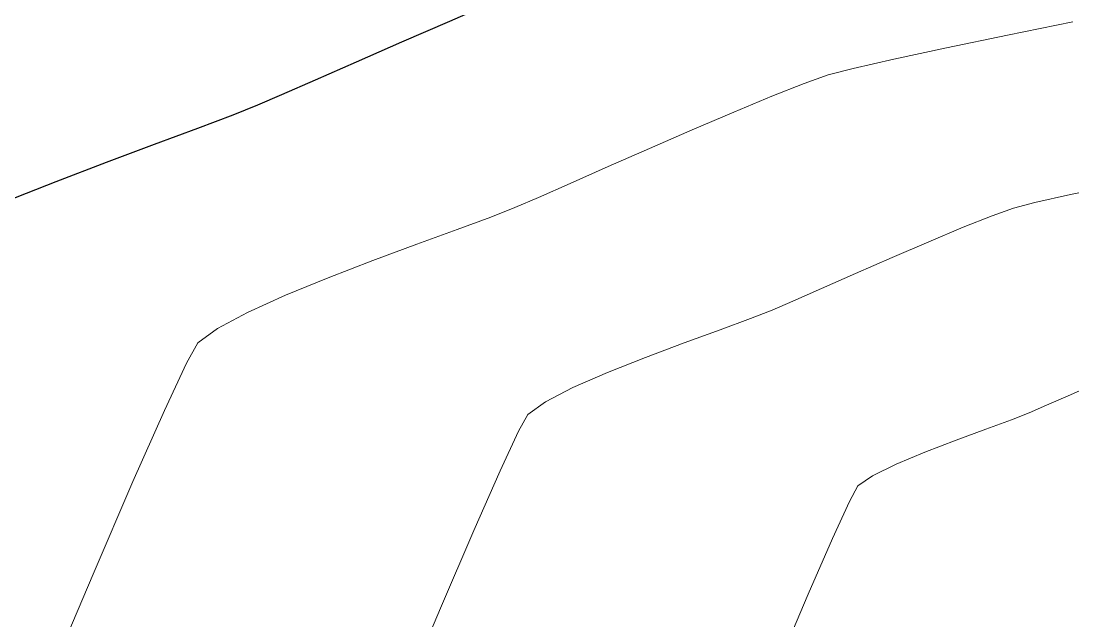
# Model space of a CAD drawing. Header units: millimetres. Extents: x 736950 to 740938, y 8500595 to 8502163.
# Drawn here: x 738120.01 to 738147.54, y 8501344.16 to 8501359.87 of the extents above; entities that cross this region are included whole.
import ezdxf

# ---------------------------------------------------------------- set-up
doc = ezdxf.new("R2010")
doc.units = ezdxf.units.MM
for name, color, linetype, lineweight in [('CONT-MJR', 80, 'Continuous', 30), ('CONT-MNR', 96, 'Continuous', 15), ('pista', 251, 'Continuous', 5)]:
    doc.layers.add(name, color=color, linetype=linetype, lineweight=lineweight)

msp = doc.modelspace()

# ---------------------------------------------------------------- hatches: boundary and pattern name
at = {"layer": 'pista'}
h = msp.add_hatch(dxfattribs=at)
h.set_pattern_fill('HONEY', color=256, scale=3, angle=9.94991650582834, style=0)
h.set_pattern_definition([(9.94991650582834, (1479841.21072825, -18.49207214638591), (0.4979252195647159, 0.4170677100899267), [0.375, -0.75]), (129.9499165058283, (1479841.21072825, -18.49207214638591), (-0.6101538418184378, 0.222682034283025), [0.3749999999999999, -0.7499999999999998]), (69.94991650582834, (1479841.21072825, -18.49207214638591), (-0.112228622253722, 0.6397497443729518), [-0.75, 0.375])])
h.paths.add_polyline_path([(737744.7999806425, 8501250.923935566), (737743.4751223363, 8501250.754223157), (737756.465848178, 8501242.026572531), (737763.5739612179, 8501242.006896213), (737770.002546867, 8501243.455222024), (737769.8468594846, 8501244.342704736), (737763.4750639071, 8501242.907173423), (737756.7405500773, 8501242.925815564)])
h.paths.add_polyline_path([(737794.2809870465, 8501256.017245878), (737809.7820272583, 8501263.709828075), (737823.391616501, 8501273.483615467), (737837.0791595323, 8501280.557800073), (737851.5530432165, 8501285.77819753), (737870.8510758049, 8501293.050216693, -0.9976846880626209), (737871.0089264096, 8501292.63424804), (737865.2748787645, 8501289.581801567, 0.7845063948290762), (737866.1540430214, 8501286.121818589), (737883.2588851704, 8501291.348365877), (737897.4188924351, 8501296.516943583), (737903.2981396064, 8501301.44146652, -0.5512150924587264), (737904.1219025984, 8501301.177325813), (737906.855912117, 8501297.98174819, 0.5618964424650519), (737910.2738656431, 8501298.536066804), (737914.22079628, 8501308.558674501), (737925.6412323939, 8501300.72656757, 0.340189525830376), (737928.7023693406, 8501300.894137181), (737936.9171069289, 8501306.117412793, -0.358727273887905), (737938.1716059428, 8501305.962964654), (737943.1732157968, 8501301.051021611, 0.3417074120720416), (737946.0555081918, 8501300.709858142), (737955.8779356404, 8501307.072689936), (737971.8320576148, 8501314.464803053), (737988.5677626224, 8501323.411181662), (738023.1375471824, 8501336.282937778), (738044.4246208373, 8501357.728329657), (738061.4456776979, 8501362.208386911), (738078.9085143938, 8501363.070318012), (738112.0997810266, 8501372.051506756), (738118.6561313582, 8501373.365123207), (738128.3493353954, 8501376.976906104), (738155.2251721952, 8501366.826195797), (738176.6167526407, 8501363.543890122), (738193.8053773039, 8501353.328603027), (738204.7313956148, 8501340.877429372), (738207.705198212, 8501335.751671141), (738214.35685511, 8501331.742925933), (738229.9282901662, 8501313.374534177), (738233.5603594936, 8501308.186787868), (738234.53883727, 8501308.358438132), (738230.6417003467, 8501313.924784988), (738214.9478837823, 8501332.43754055), (738208.3676942562, 8501336.403214611), (738205.4657963786, 8501341.405035153), (738194.387784551, 8501354.029418997), (738176.9261677533, 8501364.406946706), (738155.4549153853, 8501367.70147717), (738128.3514754312, 8501377.93815071), (738118.4090486554, 8501374.233504975), (738111.8936108743, 8501372.928085677), (738078.7671659255, 8501363.964436961), (738061.3074614278, 8501363.102660457), (738043.958527311, 8501358.536303693), (738022.6381405202, 8501337.057350922), (737988.196920163, 8501324.233464561), (737971.4304040315, 8501315.270615296), (737955.4419368334, 8501307.862588815), (737945.5806043665, 8501301.47455489, -0.3391433520832071), (737943.8038299843, 8501301.693147572), (737938.8116631231, 8501306.59581691, 0.3560082385246841), (737936.4342009705, 8501306.876887502), (737928.158540546, 8501301.61487459, -0.3502196171718997), (737926.1502499409, 8501301.468794718), (737914.5128481541, 8501309.44969617, 0.4302069892023044), (737913.4330382891, 8501309.014522241), (737909.4507249827, 8501298.90206584, -0.5704007069138802), (737907.5397775185, 8501298.566836312), (737904.9064502402, 8501301.644734057, 0.4931454261128044), (737902.7202336333, 8501302.131411942), (737896.9620044216, 8501297.308254998), (737882.9728831241, 8501292.20205278), (737866.0373022418, 8501287.027224885, -0.7384715771871906), (737865.6977918843, 8501288.787355538), (737871.5108758068, 8501291.881875956, 0.9119586051647783), (737870.5337161538, 8501293.892406015), (737851.2416702455, 8501286.62264278), (737836.7183275839, 8501281.384406622), (737822.9200107896, 8501274.252970394), (737809.3164408724, 8501264.483505804), (737793.8201376351, 8501256.79327439), (737778.9884914039, 8501246.402265295), (737769.846859484, 8501244.34270474), (737770.0025468671, 8501243.455222024), (737779.3594973255, 8501245.563292695)])
h.paths.add_polyline_path([(738260.5182952256, 8501271.251537092), (738234.538837269, 8501308.358438132), (738233.56035949, 8501308.186787868), (738259.6897886079, 8501270.86568047), (738269.3749442189, 8501234.589470252), (738274.5057655985, 8501215.583008338), (738279.7983711922, 8501189.602392923), (738280.7089290785, 8501189.641305126), (738275.382018582, 8501215.790318219), (738270.2441657205, 8501234.822827347)])

# ---------------------------------------------------------------- linework, layer by layer
at = {"layer": 'CONT-MJR', "extrusion": (0.3962234774648729, -0.918154102482608, 0), "elevation": -7513093.519795925}
msp.add_lwpolyline([(4046156.590453681, 3570), (4046157.95782042, 3570)], dxfattribs=at)
at = {"layer": 'CONT-MJR', "extrusion": (0.3996623745460501, -0.9166624167992341, 0), "elevation": -7497873.805646557}
msp.add_lwpolyline([(4074289.46441765, 3570.000000000002), (4074290.832313088, 3570.000000000002)], dxfattribs=at)
at = {"layer": 'CONT-MJR', "extrusion": (0.4016885225480825, -0.9157763541679479, 0), "elevation": -7488845.508252993}
msp.add_lwpolyline([(4090859.146982783, 3570.000000000013), (4090860.447239004, 3570.000000000013)], dxfattribs=at)
at = {"layer": 'CONT-MJR', "elevation": 3570}
for points in [[(738127.7212474348, 8501358.334590979), (738128.7872375051, 8501358.803178756)], [(738126.2099263697, 8501357.675793609), (738126.8416105914, 8501357.949025303)], [(738122.2485984847, 8501356.17812384), (738123.5076532786, 8501356.64957844)]]:
    msp.add_lwpolyline(points, dxfattribs=at)
at = {"layer": 'CONT-MJR', "extrusion": (0.4014519487617667, -0.9158800864935212, 0), "elevation": -7489901.994667739}
msp.add_lwpolyline([(4088922.391295042, 3570), (4088923.351723002, 3570)], dxfattribs=at)
at = {"layer": 'CONT-MJR', "extrusion": (0.369957146449836, -0.9290488199178203, 0), "elevation": -7625101.250051169}
msp.add_lwpolyline([(3830892.612211807, 3570.000000000001), (3830893.310968522, 3570.000000000001)], dxfattribs=at)
at = {"layer": 'CONT-MJR', "extrusion": (0.3524748828577011, -0.9358212740445955, 0), "elevation": -7695580.408792112}
msp.add_lwpolyline([(3687267.574121003, 3570), (3687268.562451865, 3570)], dxfattribs=at)
at = {"layer": 'CONT-MJR', "extrusion": (0.3484057226820627, -0.9373438282734836, 0), "elevation": -7711527.733321535}
msp.add_lwpolyline([(3653796.821676713, 3570.000000000009), (3653798.025283021, 3570.000000000009)], dxfattribs=at)
at = {"layer": 'CONT-MJR', "extrusion": (0.3577253314529646, -0.933826850779558, 0), "elevation": -7674749.641140031}
msp.add_lwpolyline([(3730427.420671341, 3570.00000000001), (3730428.831518111, 3570.00000000001)], dxfattribs=at)
at = {"layer": 'CONT-MJR', "extrusion": (0.3699592680761119, -0.9290479750608079, 0), "elevation": -7625092.594244383}
msp.add_lwpolyline([(3830903.675959057, 3570), (3830905.0789957, 3570)], dxfattribs=at)
at = {"layer": 'CONT-MNR'}
for points, elevation in [([(738145.8215064333, 8501359.498544745), (738147.5377345737, 8501359.849263826)], 3569), ([(738144.2252517508, 8501359.166745171), (738145.8215064333, 8501359.498544745)], 3569), ([(738141.1353713261, 8501358.45946772), (738141.7842799095, 8501358.629746238)], 3569), ([(738140.5067569021, 8501358.236406153), (738141.1353713261, 8501358.45946772)], 3569), ([(738147.4716826165, 8501355.324610438), (738148.6735178558, 8501355.575701602)], 3568), ([(738132.937925623, 8501354.98796164), (738133.5527809663, 8501355.254498411)], 3569), ([(738132.3045232812, 8501354.737982424), (738132.937925623, 8501354.98796164)], 3569), ([(738145.4208657382, 8501354.773498472), (738145.9780334855, 8501354.97322129)], 3568), ([(738131.4241344688, 8501354.412108993), (738132.3045232812, 8501354.737982424)], 3569), ([(738144.6616207913, 8501354.469156077), (738145.4208657382, 8501354.773498472)], 3568), ([(738130.3716776501, 8501354.027412897), (738131.4241344688, 8501354.412108993)], 3569), ([(738142.8085703665, 8501353.679043932), (738143.7682164115, 8501354.093301954)], 3568), ([(738141.8506004227, 8501353.259489857), (738142.8085703665, 8501353.679043932)], 3568), ([(738126.9310837843, 8501352.691104153), (738128.0502338448, 8501353.149838924)], 3569), ([(738139.6659248763, 8501352.300129673), (738140.2113599107, 8501352.536924887)], 3568), ([(738125.1505196646, 8501351.819096804), (738125.93953957, 8501352.241832929)], 3569), ([(738139.1026921568, 8501352.079217978), (738139.6659248763, 8501352.300129673)], 3568), ([(738138.3079066916, 8501351.786443703), (738139.1026921568, 8501352.079217978)], 3568), ([(738124.34090227, 8501350.911195427), (738124.6389425314, 8501351.43996733)], 3569), ([(738133.7350914942, 8501349.899294592), (738134.4557535531, 8501350.270812783)], 3568), ([(738146.8439631866, 8501349.808014167), (738147.4732884911, 8501350.08552759)], 3567), ([(738145.2605042604, 8501349.185956545), (738145.9278922252, 8501349.430816447)], 3567), ([(738145.9278922252, 8501349.430816447), (738146.3939241299, 8501349.612297703)], 3567), ([(738132.5478619343, 8501348.090109404), (738133.0289445069, 8501349.126580985)], 3568), ([(738144.4777344364, 8501348.897299087), (738145.2605042604, 8501349.185956545)], 3567), ([(738143.6655569534, 8501348.58442516), (738144.4777344364, 8501348.897299087)], 3567), ([(738131.8590712824, 8501346.525358237), (738132.5478619343, 8501348.090109404)], 3568), ([(738142.2968758129, 8501347.964352272), (738142.9099460123, 8501348.26691586)], 3567), ([(738141.2480130086, 8501346.317385701), (738141.6914300777, 8501347.28869925)], 3567), ([(738130.9892600086, 8501344.498959048), (738131.8590712824, 8501346.525358237)], 3568), ([(738140.6124547763, 8501344.857961528), (738141.2480130086, 8501346.317385701)], 3567), ([(738120.6695981381, 8501342.485014644), (738121.8993186163, 8501345.388184791)], 3569)]:
    msp.add_lwpolyline(points, dxfattribs=dict(at, elevation=elevation))
at = {"layer": 'CONT-MNR', "extrusion": (0.2095651401492855, -0.9777946880783359, 0), "elevation": -8157894.536674228}
msp.add_lwpolyline([(2503340.618045921, 3569.000000000004), (2503342.027725227, 3569.000000000004)], dxfattribs=at)
at = {"layer": 'CONT-MNR', "extrusion": (0.2216913039224127, -0.9751168985127786, 0), "elevation": -8126178.845546371}
msp.add_lwpolyline([(2604451.807090214, 3569), (2604452.896800489, 3569)], dxfattribs=at)
at = {"layer": 'CONT-MNR', "extrusion": (0.3682567894131309, -0.9297241187853162, 0), "elevation": -7632092.541666932}
msp.add_lwpolyline([(3816949.014485718, 3569.000000000004), (3816949.921974117, 3569.000000000004)], dxfattribs=at)
at = {"layer": 'CONT-MNR', "extrusion": (0.3844241397910174, -0.9231565851717336, 0), "elevation": -7564325.825322787}
msp.add_lwpolyline([(3949544.609486339, 3569.000000000004), (3949545.689330128, 3569.000000000004)], dxfattribs=at)
at = {"layer": 'CONT-MNR', "extrusion": (0.393587118494923, -0.9192873218721465, 0), "elevation": -7524668.285922558}
msp.add_lwpolyline([(4024585.130644839, 3569), (4024586.314243867, 3569)], dxfattribs=at)
at = {"layer": 'CONT-MNR', "extrusion": (-0.3991336638050856, 0.9168927518622497, 0), "elevation": 7500217.077833934}
msp.add_lwpolyline([(-4069969.551857303, 3569.000000000013), (-4069970.770453352, 3569.000000000013)], dxfattribs=at)
at = {"layer": 'CONT-MNR', "extrusion": (0.4023722088884542, -0.9154761632692716, 0), "elevation": -7485783.66493585}
msp.add_lwpolyline([(4096454.757805812, 3569.000000000001), (4096455.942574847, 3569.000000000001)], dxfattribs=at)
at = {"layer": 'CONT-MNR', "extrusion": (0.4037155299247481, -0.9148845669796709, 0), "elevation": -7479762.741456848}
msp.add_lwpolyline([(4107437.047998259, 3569.000000000013), (4107438.130085988, 3569.000000000013)], dxfattribs=at)
at = {"layer": 'CONT-MNR', "extrusion": (0.4028320666919543, -0.91527390766081, 0), "elevation": -7483724.77963609}
msp.add_lwpolyline([(4100212.888081489, 3569), (4100213.798622624, 3569)], dxfattribs=at)
at = {"layer": 'CONT-MNR', "extrusion": (0.2163723498982969, -0.9763109167675474, 0), "elevation": -8140251.307717632}
msp.add_lwpolyline([(2560118.710385933, 3568), (2560119.663694461, 3568)], dxfattribs=at)
at = {"layer": 'CONT-MNR', "extrusion": (0.2496343705711135, -0.9683401680347481, 0), "elevation": -8047936.896676166}
msp.add_lwpolyline([(2837006.798144824, 3568.00000000001), (2837007.379473188, 3568.00000000001)], dxfattribs=at)
at = {"layer": 'CONT-MNR', "extrusion": (0.387779928532609, -0.9217519878075906, 0), "elevation": -7549902.696871524}
msp.add_lwpolyline([(3977039.968372297, 3568.000000000002), (3977040.937618244, 3568.000000000002)], dxfattribs=at)
at = {"layer": 'CONT-MNR', "extrusion": (0.3477927211902107, -0.9375714495904344, 0), "elevation": -7713910.448404077}
msp.add_lwpolyline([(3648757.78740249, 3569), (3648759.013555829, 3569)], dxfattribs=at)
at = {"layer": 'CONT-MNR', "extrusion": (0.3592704803239488, -0.9332334766647622, 0), "elevation": -7668559.737231016}
msp.add_lwpolyline([(3743131.036089659, 3569.000000000003), (3743132.291764119, 3569.000000000003)], dxfattribs=at)
at = {"layer": 'CONT-MNR', "extrusion": (0.4034778351781942, -0.9149894188021618, 0), "elevation": -7480824.401997808}
msp.add_lwpolyline([(4105498.621184448, 3568.000000000001), (4105499.592098489, 3568.000000000001)], dxfattribs=at)
at = {"layer": 'CONT-MNR', "extrusion": (0.4031902068010495, -0.915116198709064, 0), "elevation": -7482114.513009997}
msp.add_lwpolyline([(4103146.151785363, 3568.00000000001), (4103146.972298035, 3568.00000000001)], dxfattribs=at)
at = {"layer": 'CONT-MNR', "extrusion": (0.4127134216989904, -0.9108609287643813, 0), "elevation": -7438915.116596936}
msp.add_lwpolyline([(4180952.251629345, 3569), (4180953.340208492, 3569)], dxfattribs=at)
at = {"layer": 'CONT-MNR', "extrusion": (-0.5954135632778995, 0.803419372846283, 0), "elevation": 6390661.020828412}
msp.add_lwpolyline([(-5654843.588050254, 3569.000000000001), (-5654844.224800059, 3569.000000000001)], dxfattribs=at)
at = {"layer": 'CONT-MNR', "extrusion": (0.3440101036394197, -0.9389659464506666, 0), "elevation": -7728552.790464981}
msp.add_lwpolyline([(3617636.638437286, 3568.000000000012), (3617637.644024767, 3568.000000000012)], dxfattribs=at)
at = {"layer": 'CONT-MNR', "extrusion": (0.3519897744622718, -0.9360038454376131, 0), "elevation": -7697480.835566388}
msp.add_lwpolyline([(3683287.106376765, 3568.000000000006), (3683288.187049173, 3568.000000000006)], dxfattribs=at)
at = {"layer": 'CONT-MNR', "extrusion": (0.3693472906472515, -0.9292914391575632, 0), "elevation": -7627604.09964179}
msp.add_lwpolyline([(3825893.701385593, 3568.000000000013), (3825894.773911183, 3568.000000000013)], dxfattribs=at)
at = {"layer": 'CONT-MNR', "extrusion": (0.906279841199038, -0.4226781866103884, 0), "elevation": -2924388.376424605}
msp.add_lwpolyline([(8016590.649076838, 3569.000000000006), (8016592.011681054, 3569.000000000006)], dxfattribs=at)
at = {"layer": 'CONT-MNR', "extrusion": (0.4004282097451947, -0.9163281338255737, 0), "elevation": -7494456.569982775}
msp.add_lwpolyline([(4080553.837711399, 3568), (4080554.819606774, 3568)], dxfattribs=at)
at = {"layer": 'CONT-MNR', "extrusion": (0.4028906111975992, -0.9152481387082004, 0), "elevation": -7483452.155618765}
msp.add_lwpolyline([(4100702.232982425, 3567.000000000006), (4100703.038787046, 3567.000000000006)], dxfattribs=at)
at = {"layer": 'CONT-MNR', "extrusion": (0.91480594092508, -0.4038936623025657, 0), "elevation": -2758401.249950739}
msp.add_lwpolyline([(8075206.660629964, 3569), (8075208.70041782, 3569)], dxfattribs=at)
at = {"layer": 'CONT-MNR', "extrusion": (-0.5847023678995161, 0.81124789119769, 0), "elevation": 6465113.635401929}
msp.add_lwpolyline([(-5569568.286112751, 3568.00000000001), (-5569568.852474716, 3568.00000000001)], dxfattribs=at)
at = {"layer": 'CONT-MNR', "extrusion": (0.3988071867514782, -0.917034801845258, 0), "elevation": -7501655.370359052}
msp.add_lwpolyline([(4067305.254556223, 3567), (4067305.745310832, 3567)], dxfattribs=at)
at = {"layer": 'CONT-MNR', "extrusion": (0.8730001524407763, -0.4877199338128198, 0), "elevation": -3501887.186545624}
msp.add_lwpolyline([(7781681.275479334, 3568), (7781681.781275834, 3568)], dxfattribs=at)
at = {"layer": 'CONT-MNR', "extrusion": (0.3873908565942996, -0.9219155732642413, 0), "elevation": -7551575.54683971}
msp.add_lwpolyline([(3973850.031300817, 3567.000000000004), (3973850.850910512, 3567.000000000004)], dxfattribs=at)
at = {"layer": 'CONT-MNR', "extrusion": (0.9186306104411855, -0.3951174528674417, 0), "elevation": -2680968.564774881}
msp.add_lwpolyline([(8101240.948284009, 3569.00000000001), (8101243.584925795, 3569.00000000001)], dxfattribs=at)
at = {"layer": 'CONT-MNR', "extrusion": (-0.5718119324336425, 0.820384735308077, 0), "elevation": 6552297.526309432}
msp.add_lwpolyline([(-5466732.411879354, 3567), (-5466732.880629244, 3567)], dxfattribs=at)
at = {"layer": 'CONT-MNR', "extrusion": (0.8792031117113237, -0.4764471516937904, 0), "elevation": -3401466.229271301}
msp.add_lwpolyline([(7826096.496391306, 3567), (7826096.960011411, 3567)], dxfattribs=at)
at = {"layer": 'CONT-MNR', "extrusion": (0.9200234945965863, -0.3918632023937504, 0), "elevation": -2652257.514920141}
msp.add_lwpolyline([(8110685.114531651, 3567.000000000013), (8110687.149205903, 3567.000000000013)], dxfattribs=at)
at = {"layer": 'CONT-MNR', "extrusion": (0.9210082798563172, -0.3895429994700302, 0), "elevation": -2631814.48292555}
msp.add_lwpolyline([(8117339.803918225, 3568.000000000013), (8117342.43301037, 3568.000000000013)], dxfattribs=at)

doc.saveas('drawing.dxf')
